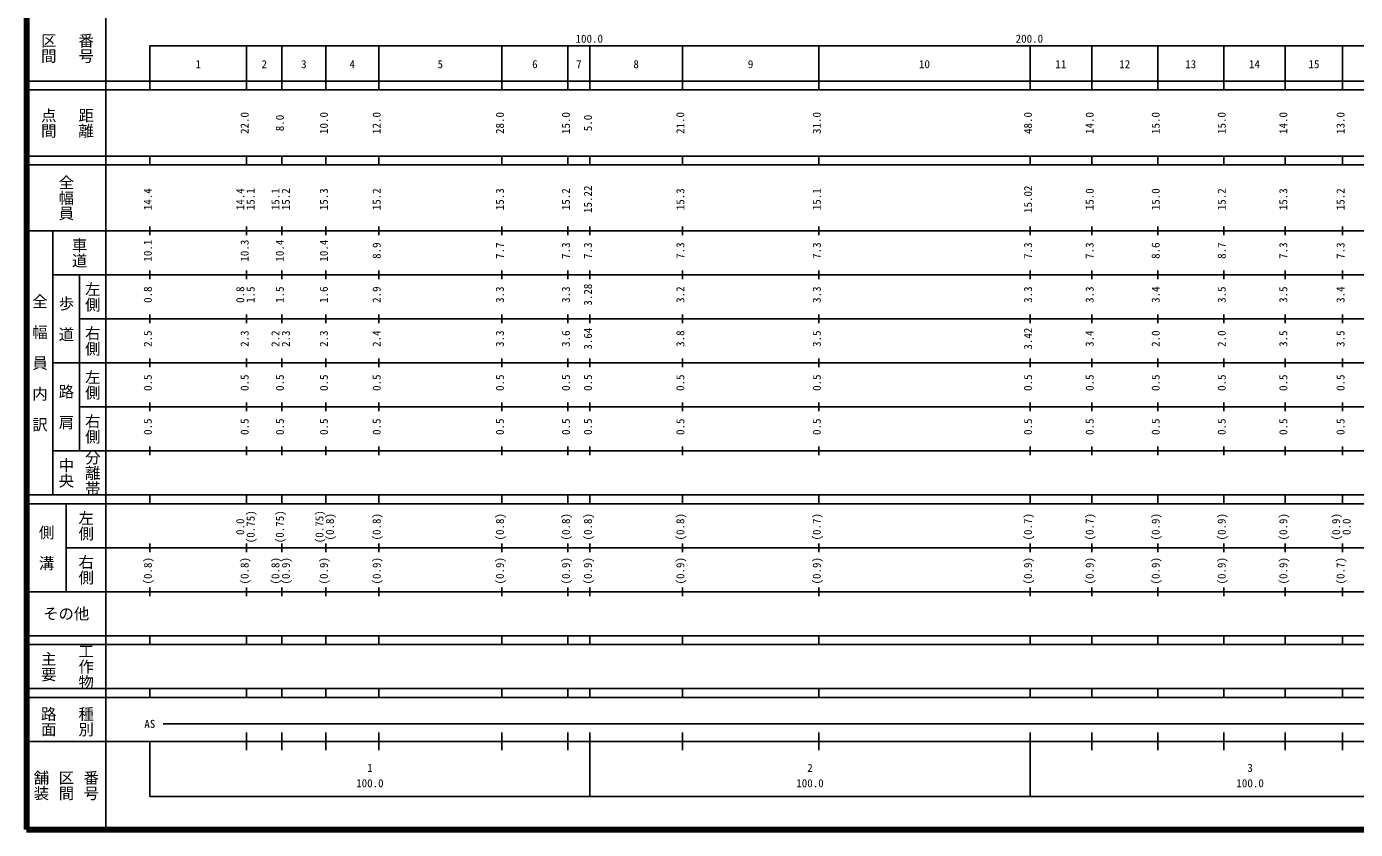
# Model space of a CAD drawing. Units: millimetres on the paper, enlarged 1000 times. Extents: x 40000 to 680000, y 20000 to 380000.
# Drawn here: x 40000 to 341926, y 20000 to 202409 of the extents above; entities that cross this region are included whole.
import ezdxf
from ezdxf.enums import TextEntityAlignment as Align

# ---------------------------------------------------------------- set-up
doc = ezdxf.new("R2010")
doc.units = ezdxf.units.MM
doc.header["$LTSCALE"] = 1000
doc.layers.add('M-TTL', color=2, linetype='Continuous', lineweight=140)
doc.layers.add('M-TTL-BAND', color=7, linetype='Continuous', lineweight=25)
doc.styles.add('@ＭＳ ゴシック', font='')
doc.styles.add('ＭＳ ゴシック', font='')
doc.styles.get('@ＭＳ ゴシック').set_extended_font_data('@MS Gothic')
doc.styles.get('ＭＳ ゴシック').set_extended_font_data('MS Gothic')

msp = doc.modelspace()

# ---------------------------------------------------------------- linework, layer by layer
at = {"layer": 'M-TTL'}
for p, q in [((40000, 380000), (40000, 20000)), ((40000, 20000), (680000, 20000))]:
    msp.add_line(p, q, dxfattribs=at)
at = {"layer": 'M-TTL-BAND'}
for p, q in [((58000, 370000), (58000, 20000)), ((68000, 198000), (579000, 198000)), ((68000, 198000), (68000, 188000)), ((90000, 188000), (90000, 198000)), ((98000, 188000), (98000, 198000)), ((108000, 188000), (108000, 198000)), ((120000, 188000), (120000, 198000)), ((148000, 188000), (148000, 198000)), ((163000, 188000), (163000, 198000)), ((168000, 188000), (168000, 198000)), ((189000, 188000), (189000, 198000)), ((220000, 188000), (220000, 198000)), ((268000, 188000), (268000, 198000)), ((282000, 188000), (282000, 198000)), ((297000, 188000), (297000, 198000)), ((312000, 188000), (312000, 198000)), ((326000, 188000), (326000, 198000)), ((339000, 188000), (339000, 198000)), ((40000, 190000), (579000, 190000)), ((40000, 188000), (579000, 188000)), ((40000, 173000), (579000, 173000)), ((68000, 171000), (68000, 173000)), ((90000, 171000), (90000, 173000)), ((98000, 171000), (98000, 173000)), ((108000, 171000), (108000, 173000)), ((120000, 171000), (120000, 173000)), ((148000, 171000), (148000, 173000)), ((163000, 171000), (163000, 173000)), ((168000, 171000), (168000, 173000)), ((189000, 171000), (189000, 173000)), ((220000, 171000), (220000, 173000)), ((268000, 171000), (268000, 173000)), ((282000, 171000), (282000, 173000)), ((297000, 171000), (297000, 173000)), ((312000, 171000), (312000, 173000)), ((326000, 171000), (326000, 173000)), ((339000, 171000), (339000, 173000)), ((40000, 171000), (579000, 171000)), ((40000, 156000), (579000, 156000)), ((46000, 96000), (46000, 156000)), ((68000, 155000), (68000, 157000)), ((90000, 155000), (90000, 157000)), ((98000, 155000), (98000, 157000)), ((108000, 155000), (108000, 157000)), ((120000, 155000), (120000, 157000)), ((148000, 155000), (148000, 157000)), ((163000, 155000), (163000, 157000)), ((168000, 155000), (168000, 157000)), ((189000, 155000), (189000, 157000)), ((220000, 155000), (220000, 157000)), ((268000, 155000), (268000, 157000)), ((282000, 155000), (282000, 157000)), ((297000, 155000), (297000, 157000)), ((312000, 155000), (312000, 157000)), ((326000, 155000), (326000, 157000)), ((339000, 155000), (339000, 157000)), ((46000, 146000), (579000, 146000)), ((52000, 146000), (52000, 106000)), ((68000, 145000), (68000, 147000)), ((90000, 145000), (90000, 147000)), ((98000, 145000), (98000, 147000)), ((108000, 145000), (108000, 147000)), ((120000, 145000), (120000, 147000)), ((148000, 145000), (148000, 147000)), ((163000, 145000), (163000, 147000)), ((168000, 145000), (168000, 147000)), ((189000, 145000), (189000, 147000)), ((220000, 145000), (220000, 147000)), ((268000, 145000), (268000, 147000)), ((282000, 145000), (282000, 147000)), ((297000, 145000), (297000, 147000)), ((312000, 145000), (312000, 147000)), ((326000, 145000), (326000, 147000)), ((339000, 145000), (339000, 147000)), ((52000, 136000), (579000, 136000)), ((68000, 135000), (68000, 137000)), ((90000, 135000), (90000, 137000)), ((98000, 135000), (98000, 137000)), ((108000, 135000), (108000, 137000)), ((120000, 135000), (120000, 137000)), ((148000, 135000), (148000, 137000)), ((163000, 135000), (163000, 137000)), ((168000, 135000), (168000, 137000)), ((189000, 135000), (189000, 137000)), ((220000, 135000), (220000, 137000)), ((268000, 135000), (268000, 137000)), ((282000, 135000), (282000, 137000)), ((297000, 135000), (297000, 137000)), ((312000, 135000), (312000, 137000)), ((326000, 135000), (326000, 137000)), ((339000, 135000), (339000, 137000)), ((68000, 125000), (68000, 127000)), ((90000, 125000), (90000, 127000)), ((98000, 125000), (98000, 127000)), ((108000, 125000), (108000, 127000)), ((120000, 125000), (120000, 127000)), ((148000, 125000), (148000, 127000)), ((163000, 125000), (163000, 127000)), ((168000, 125000), (168000, 127000)), ((189000, 125000), (189000, 127000)), ((220000, 125000), (220000, 127000)), ((268000, 125000), (268000, 127000)), ((282000, 125000), (282000, 127000)), ((297000, 125000), (297000, 127000)), ((312000, 125000), (312000, 127000)), ((326000, 125000), (326000, 127000)), ((339000, 125000), (339000, 127000)), ((46000, 126000), (579000, 126000)), ((52000, 116000), (579000, 116000)), ((68000, 115000), (68000, 117000)), ((90000, 115000), (90000, 117000)), ((98000, 115000), (98000, 117000)), ((108000, 115000), (108000, 117000)), ((120000, 115000), (120000, 117000)), ((148000, 115000), (148000, 117000)), ((163000, 115000), (163000, 117000)), ((168000, 115000), (168000, 117000)), ((189000, 115000), (189000, 117000)), ((220000, 115000), (220000, 117000)), ((268000, 115000), (268000, 117000)), ((282000, 115000), (282000, 117000)), ((297000, 115000), (297000, 117000)), ((312000, 115000), (312000, 117000)), ((326000, 115000), (326000, 117000)), ((339000, 115000), (339000, 117000)), ((46000, 106000), (579000, 106000)), ((68000, 105000), (68000, 107000)), ((90000, 105000), (90000, 107000)), ((98000, 105000), (98000, 107000)), ((108000, 105000), (108000, 107000)), ((120000, 105000), (120000, 107000)), ((148000, 105000), (148000, 107000)), ((163000, 105000), (163000, 107000)), ((168000, 105000), (168000, 107000)), ((189000, 105000), (189000, 107000)), ((220000, 105000), (220000, 107000)), ((268000, 105000), (268000, 107000)), ((282000, 105000), (282000, 107000)), ((297000, 105000), (297000, 107000)), ((312000, 105000), (312000, 107000)), ((326000, 105000), (326000, 107000)), ((339000, 105000), (339000, 107000)), ((40000, 96000), (579000, 96000)), ((40000, 94000), (579000, 94000)), ((49000, 94000), (49000, 74000)), ((68000, 94000), (68000, 96000)), ((90000, 94000), (90000, 96000)), ((98000, 94000), (98000, 96000)), ((108000, 94000), (108000, 96000)), ((120000, 94000), (120000, 96000)), ((148000, 94000), (148000, 96000)), ((163000, 94000), (163000, 96000)), ((168000, 94000), (168000, 96000)), ((189000, 94000), (189000, 96000)), ((220000, 94000), (220000, 96000)), ((268000, 94000), (268000, 96000)), ((282000, 94000), (282000, 96000)), ((297000, 94000), (297000, 96000)), ((312000, 94000), (312000, 96000)), ((326000, 94000), (326000, 96000)), ((339000, 94000), (339000, 96000)), ((68000, 83000), (68000, 85000)), ((90000, 83000), (90000, 85000)), ((98000, 83000), (98000, 85000)), ((108000, 83000), (108000, 85000)), ((120000, 83000), (120000, 85000)), ((148000, 83000), (148000, 85000)), ((163000, 83000), (163000, 85000)), ((168000, 83000), (168000, 85000)), ((189000, 83000), (189000, 85000)), ((220000, 83000), (220000, 85000)), ((268000, 83000), (268000, 85000)), ((282000, 83000), (282000, 85000)), ((297000, 83000), (297000, 85000)), ((312000, 83000), (312000, 85000)), ((326000, 83000), (326000, 85000)), ((339000, 83000), (339000, 85000)), ((49000, 84000), (579000, 84000)), ((40000, 74000), (579000, 74000)), ((68000, 73000), (68000, 75000)), ((90000, 73000), (90000, 75000)), ((98000, 73000), (98000, 75000)), ((108000, 73000), (108000, 75000)), ((120000, 73000), (120000, 75000)), ((148000, 73000), (148000, 75000)), ((163000, 73000), (163000, 75000)), ((168000, 73000), (168000, 75000)), ((189000, 73000), (189000, 75000)), ((220000, 73000), (220000, 75000)), ((268000, 73000), (268000, 75000)), ((282000, 73000), (282000, 75000)), ((297000, 73000), (297000, 75000)), ((312000, 73000), (312000, 75000)), ((326000, 73000), (326000, 75000)), ((339000, 73000), (339000, 75000)), ((40000, 64000), (579000, 64000)), ((68000, 62000), (68000, 64000)), ((90000, 62000), (90000, 64000)), ((98000, 62000), (98000, 64000)), ((108000, 62000), (108000, 64000)), ((120000, 62000), (120000, 64000)), ((148000, 62000), (148000, 64000)), ((163000, 62000), (163000, 64000)), ((168000, 62000), (168000, 64000)), ((189000, 62000), (189000, 64000)), ((220000, 62000), (220000, 64000)), ((268000, 62000), (268000, 64000)), ((282000, 62000), (282000, 64000)), ((297000, 62000), (297000, 64000)), ((312000, 62000), (312000, 64000)), ((326000, 62000), (326000, 64000)), ((339000, 62000), (339000, 64000)), ((40000, 62000), (579000, 62000)), ((40000, 52000), (579000, 52000)), ((68000, 50000), (68000, 52000)), ((90000, 50000), (90000, 52000)), ((98000, 50000), (98000, 52000)), ((108000, 50000), (108000, 52000)), ((120000, 50000), (120000, 52000)), ((148000, 50000), (148000, 52000)), ((163000, 50000), (163000, 52000)), ((168000, 50000), (168000, 52000)), ((189000, 50000), (189000, 52000)), ((220000, 50000), (220000, 52000)), ((268000, 50000), (268000, 52000)), ((282000, 50000), (282000, 52000)), ((297000, 50000), (297000, 52000)), ((312000, 50000), (312000, 52000)), ((326000, 50000), (326000, 52000)), ((339000, 50000), (339000, 52000)), ((40000, 50000), (579000, 50000)), ((71000, 44000), (565000, 44000)), ((40000, 40000), (579000, 40000)), ((68000, 40000), (68000, 27500)), ((90000, 38000), (90000, 42000)), ((98000, 38000), (98000, 42000)), ((108000, 38000), (108000, 42000)), ((120000, 38000), (120000, 42000)), ((148000, 38000), (148000, 42000)), ((163000, 38000), (163000, 42000)), ((168000, 27500), (168000, 42000)), ((189000, 38000), (189000, 42000)), ((220000, 38000), (220000, 42000)), ((268000, 27500), (268000, 42000)), ((282000, 38000), (282000, 42000)), ((297000, 38000), (297000, 42000)), ((312000, 38000), (312000, 42000)), ((326000, 38000), (326000, 42000)), ((339000, 38000), (339000, 42000)), ((68000, 27500), (579000, 27500))]:
    msp.add_line(p, q, dxfattribs=at)

# ---------------------------------------------------------------- texts
at = {"layer": 'M-TTL-BAND', "style": '@ＭＳ ゴシック'}
for s, p in [('区間', (45000, 197500)), ('番号', (53500, 197500)), ('点間', (45000, 180500)), ('距離', (53500, 180500)), ('全幅員', (49000, 163500)), ('車道', (52000, 151000)), ('左側', (55000, 141000)), ('全\u3000幅\u3000員\u3000内\u3000訳', (43000, 126000)), ('歩\u3000道', (49000, 136000)), ('右側', (55000, 131000)), ('左側', (55000, 121000)), ('路\u3000肩', (49000, 116000)), ('右側', (55000, 111000)), ('分離帯', (55000, 101000)), ('中央', (49000, 101000)), ('左側', (53500, 89000)), ('側\u3000溝', (44500, 84000)), ('右側', (53500, 79000)), ('工作物', (53500, 57000)), ('主要', (45000, 57000)), ('路面', (45000, 44500)), ('種別', (53500, 44500)), ('舗装', (43333, 30000)), ('番号', (54667, 30000)), ('区間', (49000, 30000))]:
    msp.add_text(s, height=2566, rotation=270, dxfattribs=at).set_placement(p, align=Align.MIDDLE_CENTER)
at = {"layer": 'M-TTL-BAND', "style": 'ＭＳ ゴシック'}
for s, p in [('100.0', (167844, 198195)), ('200.0', (267844, 198195)), ('1', (79000, 192405)), ('2', (94000, 192405)), ('3', (103000, 192405)), ('4', (114000, 192405)), ('5', (134000, 192405)), ('6', (155500, 192405)), ('7', (165500, 192405)), ('8', (178500, 192405)), ('9', (204500, 192405)), ('10', (244000, 192405)), ('11', (275000, 192405)), ('12', (289500, 192405)), ('13', (304500, 192405)), ('14', (319000, 192405)), ('15', (332500, 192405)), ('AS', (68000, 42500)), ('1', (118000, 32523)), ('2', (218000, 32523)), ('3', (318000, 32523)), ('100.0', (118000, 29033)), ('100.0', (218000, 29033)), ('100.0', (318000, 29033))]:
    msp.add_text(s, height=1833, dxfattribs=at).set_placement(p, align=Align.BOTTOM_CENTER)
for s, p in [('22.0', (91000, 180500)), ('8.0', (99000, 180500)), ('10.0', (109000, 180500)), ('12.0', (121000, 180500)), ('28.0', (149000, 180500)), ('15.0', (164000, 180500)), ('5.0', (169000, 180500)), ('21.0', (190000, 180500)), ('31.0', (221000, 180500)), ('48.0', (269000, 180500)), ('14.0', (283000, 180500)), ('15.0', (298000, 180500)), ('15.0', (313000, 180500)), ('14.0', (327000, 180500)), ('13.0', (340000, 180500)), ('15.22', (169000, 163174)), ('15.02', (269000, 163174)), ('14.4', (69000, 163174)), ('14.4', (90000, 163174)), ('15.1', (92370, 163174)), ('15.1', (98000, 163174)), ('15.2', (100370, 163174)), ('15.3', (109000, 163174)), ('15.2', (121000, 163174)), ('15.3', (149000, 163174)), ('15.2', (164000, 163174)), ('15.3', (190000, 163174)), ('15.1', (221000, 163174)), ('15.0', (283000, 163174)), ('15.0', (298000, 163174)), ('15.2', (313000, 163174)), ('15.3', (327000, 163174)), ('15.2', (340000, 163174)), ('10.1', (69000, 151500)), ('10.3', (91000, 151500)), ('10.4', (99000, 151500)), ('10.4', (109000, 151500)), ('8.9', (121000, 151500)), ('7.7', (149000, 151500)), ('7.3', (164000, 151500)), ('7.3', (169000, 151500)), ('7.3', (190000, 151500)), ('7.3', (221000, 151500)), ('7.3', (269000, 151500)), ('7.3', (283000, 151500)), ('8.6', (298000, 151500)), ('8.7', (313000, 151500)), ('7.3', (327000, 151500)), ('7.3', (340000, 151500)), ('0.8', (69000, 141500)), ('0.8', (90000, 141500)), ('1.5', (92370, 141500)), ('1.5', (99000, 141500)), ('1.6', (109000, 141500)), ('2.9', (121000, 141500)), ('3.3', (149000, 141500)), ('3.3', (164000, 141500)), ('3.28', (169000, 141500)), ('3.2', (190000, 141500)), ('3.3', (221000, 141500)), ('3.3', (269000, 141500)), ('3.3', (283000, 141500)), ('3.4', (298000, 141500)), ('3.5', (313000, 141500)), ('3.5', (327000, 141500)), ('3.4', (340000, 141500)), ('2.5', (69000, 131500)), ('2.3', (91000, 131500)), ('2.2', (98000, 131500)), ('2.3', (100370, 131500)), ('2.3', (109000, 131500)), ('2.4', (121000, 131500)), ('3.3', (149000, 131500)), ('3.6', (164000, 131500)), ('3.64', (169000, 131500)), ('3.8', (190000, 131500)), ('3.5', (221000, 131500)), ('3.42', (269000, 131500)), ('3.4', (283000, 131500)), ('2.0', (298000, 131500)), ('2.0', (313000, 131500)), ('3.5', (327000, 131500)), ('3.5', (340000, 131500)), ('0.5', (69000, 121500)), ('0.5', (91000, 121500)), ('0.5', (99000, 121500)), ('0.5', (109000, 121500)), ('0.5', (121000, 121500)), ('0.5', (149000, 121500)), ('0.5', (164000, 121500)), ('0.5', (169000, 121500)), ('0.5', (190000, 121500)), ('0.5', (221000, 121500)), ('0.5', (269000, 121500)), ('0.5', (283000, 121500)), ('0.5', (298000, 121500)), ('0.5', (313000, 121500)), ('0.5', (327000, 121500)), ('0.5', (340000, 121500)), ('0.5', (69000, 111500)), ('0.5', (91000, 111500)), ('0.5', (99000, 111500)), ('0.5', (109000, 111500)), ('0.5', (121000, 111500)), ('0.5', (149000, 111500)), ('0.5', (164000, 111500)), ('0.5', (169000, 111500)), ('0.5', (190000, 111500)), ('0.5', (221000, 111500)), ('0.5', (269000, 111500)), ('0.5', (283000, 111500)), ('0.5', (298000, 111500)), ('0.5', (313000, 111500)), ('0.5', (327000, 111500)), ('0.5', (340000, 111500)), ('(0.75)', (92370, 88764)), ('(0.75)', (99000, 88764)), ('(0.75)', (108000, 88764)), ('(0.8)', (110370, 88764)), ('(0.8)', (121000, 88764)), ('(0.8)', (149000, 88764)), ('(0.8)', (164000, 88764)), ('(0.8)', (169000, 88764)), ('(0.8)', (190000, 88764)), ('(0.7)', (221000, 88764)), ('(0.7)', (269000, 88764)), ('(0.7)', (283000, 88764)), ('(0.9)', (298000, 88764)), ('(0.9)', (313000, 88764)), ('(0.9)', (327000, 88764)), ('(0.9)', (339000, 88764)), ('0.0', (90000, 88764)), ('0.0', (341370, 88764)), ('(0.8)', (69000, 78764)), ('(0.8)', (91000, 78764)), ('(0.8)', (98000, 78764)), ('(0.9)', (100370, 78764)), ('(0.9)', (109000, 78764)), ('(0.9)', (121000, 78764)), ('(0.9)', (149000, 78764)), ('(0.9)', (164000, 78764)), ('(0.9)', (169000, 78764)), ('(0.9)', (190000, 78764)), ('(0.9)', (221000, 78764)), ('(0.9)', (269000, 78764)), ('(0.9)', (283000, 78764)), ('(0.9)', (298000, 78764)), ('(0.9)', (313000, 78764)), ('(0.9)', (327000, 78764)), ('(0.7)', (340000, 78764))]:
    msp.add_text(s, height=1833, rotation=90, dxfattribs=at).set_placement(p, align=Align.BOTTOM_CENTER)
msp.add_text('その他', height=2566, dxfattribs=at).set_placement((49000, 69000), align=Align.MIDDLE_CENTER)

doc.saveas('drawing.dxf')
